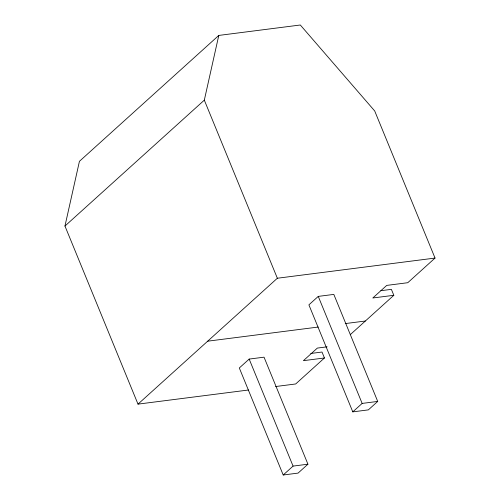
<?xml version="1.0" encoding="UTF-8"?>
<svg xmlns="http://www.w3.org/2000/svg" width="500" height="500" viewBox="0 0 500 500"><rect width="100%" height="100%" fill="white"/><g stroke="black" fill="none" stroke-linecap="round" stroke-linejoin="round"><path stroke-width="0.75" d="M248.531 390L138 404.131L64.963 226.044L79.431 161.325L218.787 35.425L300.312 25L374.7 110.956L435.037 258.069L407.762 282.712L386.737 285.4L372.806 297.987L393.825 295.3L391.388 289.356L380.875 290.7M138 404.131L277.356 278.238L204.319 100.15L218.787 35.425M64.963 226.044L204.319 100.15M318.256 296.394L308.894 304.85L352.788 411.875L368.356 409.881L377.719 401.425L333.825 294.406L318.256 296.394L362.144 403.419L352.788 411.875M249.175 359.075L239.319 367.975L283.212 475L298.081 473.1L307.931 464.194L264.037 357.175L249.175 359.075L293.069 466.1L283.212 475M310.744 353.475L322.006 352.038L324.444 357.981L295.681 383.969L275.581 386.538M350.438 334.5L393.825 295.3M277.356 278.238L435.037 258.069M207.681 341.188L318.212 327.05M345.262 323.587L365.356 321.019M327.119 346.831L317.356 348.081L303.419 360.669L324.444 357.981M362.144 403.419L377.719 401.425M293.069 466.1L307.931 464.194"/></g></svg>
